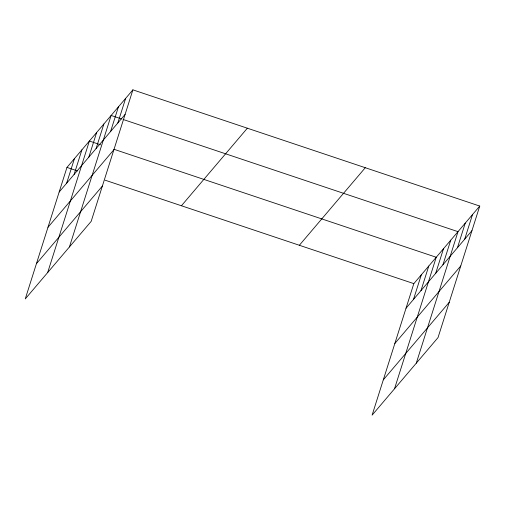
<?xml version="1.0" encoding="UTF-8"?>
<svg xmlns="http://www.w3.org/2000/svg" width="505" height="505" viewBox="0 0 505 505"><rect width="100%" height="100%" fill="white"/><g stroke="black" fill="none" stroke-linecap="round" stroke-linejoin="round"><path stroke-width="0.76" d="M132.891 89.852L66.969 167.414L25.25 298.935L91.171 221.373L132.891 89.852L479.75 206.065L438.031 337.586L372.109 415.148L413.829 283.627L479.75 206.065M66.641 183.214L74.443 158.62M74.109 174.427L81.911 149.834M47.666 272.567L89.385 141.04L100.609 144.802M88.836 157.105L96.638 132.512M96.083 148.571L103.885 123.978M69.419 246.97L111.138 115.449L121.61 118.959M110.589 131.508L118.391 106.915M117.835 122.98L125.638 98.387M413.5 299.427L421.303 274.834M420.968 290.64L428.77 266.047M394.519 388.774L436.244 257.253L114.073 149.316M435.695 273.319L443.491 248.725M442.942 264.784L450.744 240.191M416.278 363.183L457.997 231.662L123.106 119.458M457.448 247.721L465.25 223.128M464.695 239.187L472.497 214.593M59.167 192.007L125.088 114.446M47.975 227.294L113.896 149.732M36.442 263.648L102.363 186.086M181.434 205.762L247.355 128.201M299.364 245.272L365.285 167.717M406.026 308.22L471.948 230.659M394.834 343.507L460.756 265.946M383.301 379.861L449.223 302.299M66.969 167.414L77.448 170.924M105.128 180.197L413.829 283.627"/></g></svg>
